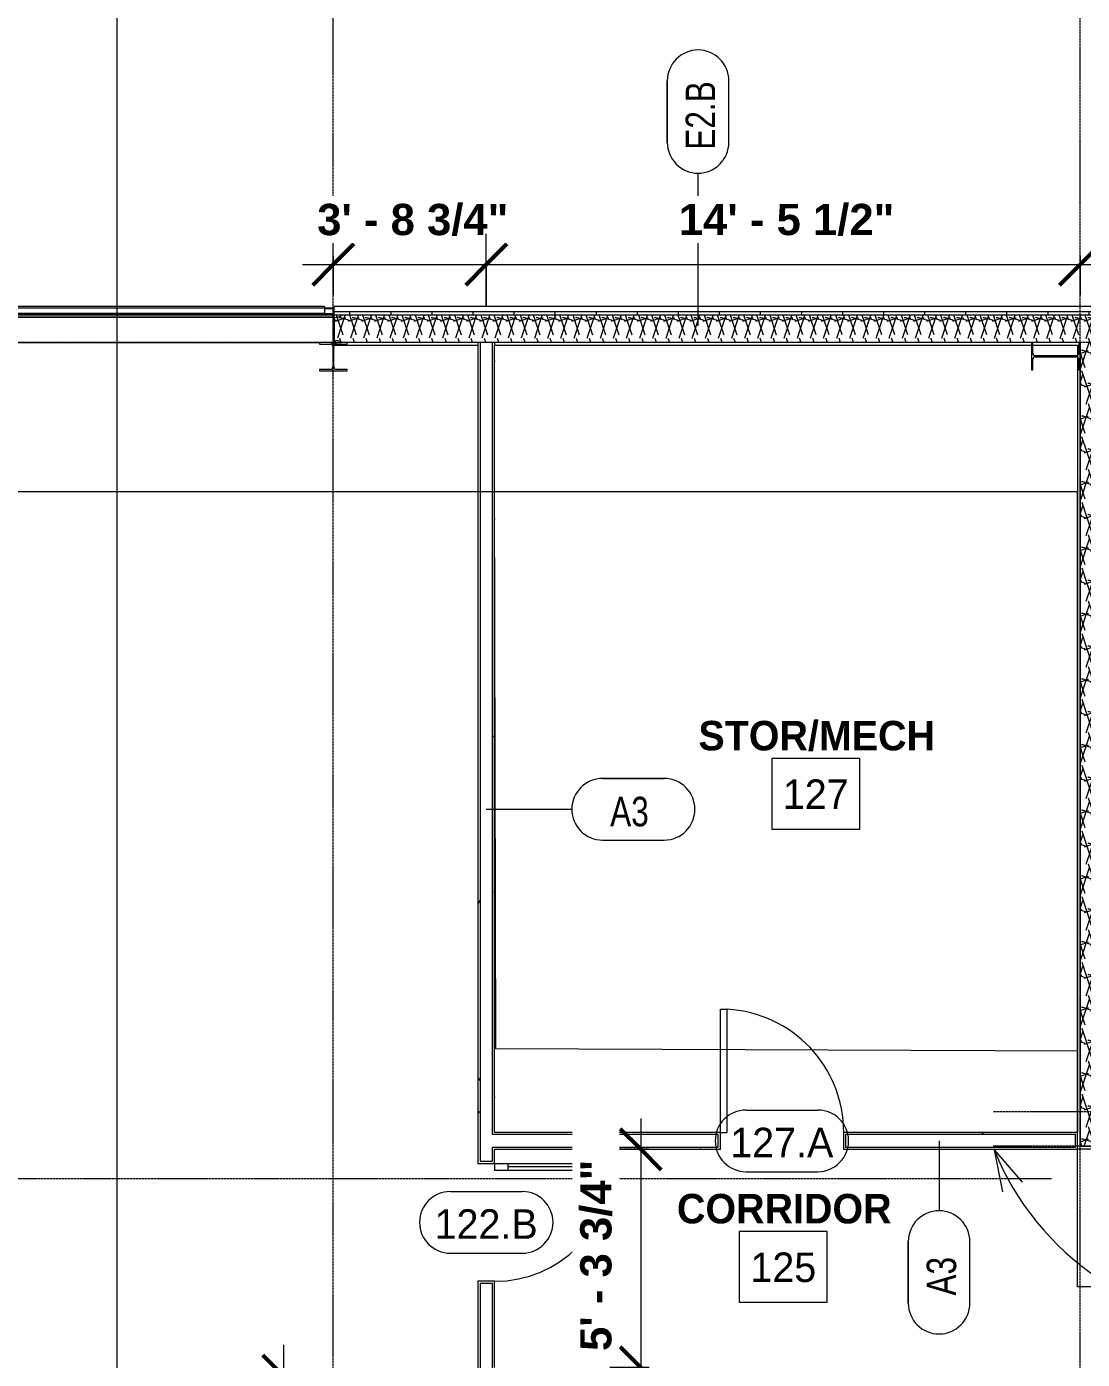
# Model space of a CAD drawing. Header units: inches. Extents: x 21592 to 24810, y -23179 to -20467.
# Drawn here: x 22465.5 to 22774, y -21196.6 to -20807.3 of the extents above; entities that cross this region are included whole.
import ezdxf

# ---------------------------------------------------------------- set-up
doc = ezdxf.new("R2010")
doc.units = ezdxf.units.IN
doc.header["$MEASUREMENT"] = 0
doc.linetypes.add('Grid Line 1_2_', pattern=[0.875, 0.5, -0.125, 0.125, -0.125])
for name, color, linetype, lineweight in [('A-ANNO-DIMS', 211, 'Continuous', 9), ('A-ANNO-DIMS-96', 211, 'Continuous', 9), ('A-AREA-IDEN', 2, 'Continuous', 9), ('A-DOOR', 31, 'Continuous', 20), ('A-DOOR-GLAZ', 31, 'Continuous', 30), ('A-DOOR-IDEN', 31, 'Continuous', 9), ('A-FLOR', 192, 'Continuous', 20), ('A-GLAZ-CWMG', 51, 'Continuous', 20), ('A-WALL', 113, 'Continuous', 20), ('A-WALL-IDEN', 211, 'Continuous', 9), ('A-WALL-PATT', 111, 'Continuous', 50), ('G-ANNO-SYMB', 111, 'Continuous', 9), ('G-ANNO-TEXT', 231, 'Continuous', 9), ('I-WALL', 2, 'Continuous', 20), ('L-SITE-WALL', 31, 'Continuous', 20), ('S-BEAM', 12, 'Continuous', 20), ('S-COLS', 52, 'Continuous', 20), ('S-GRID', 1, 'Continuous', 9)]:
    doc.layers.add(name, color=color, linetype=linetype, lineweight=lineweight)
doc.styles.add('Arial_B', font='arialbd.ttf', dxfattribs={"height": 9.132806})
doc.styles.add('Century Gothic', font='GOTHIC.TTF', dxfattribs={"height": 8.622671})
doc.styles.add('Century Gothic_1', font='GOTHIC.TTF', dxfattribs={"width": 0.8, "height": 8.622671})
doc.styles.add('Century Gothic_B', font='GOTHICB.TTF', dxfattribs={"height": 8.616719})
doc.dimstyles.new('OD_Dimension', dxfattribs={"dimscale": 12, "dimtxt": 9, "dimasz": 1, "dimexe": 0.75, "dimexo": 0.5, "dimgap": 0.5, "dimtad": 1, "dimdec": 3, "dimrnd": 0.125, "dimzin": 1, "dimdsep": 46, "dimlunit": 4, "dimtxsty": 'Arial_B', "dimblk1": 'OBLIQUE', "dimblk2": 'OBLIQUE', "dimsah": 1, "dimcen": 0.09, "dimdle": 0.75, "dimazin": 0, "dimtfac": 1, "dimtdec": 4, "dimtix": 1, "dimtmove": 0, "dimatfit": 3, "dimfxl": 1, "dimtvp": 1, "dimtfill": 1, "dimfrac": 2, "dimtolj": 1, "dimtzin": 0, "dimlwd": 13, "dimlwe": 13, "dimarcsym": 2})
doc.dimstyles.new('OD_Dimension_2', dxfattribs={"dimscale": 12, "dimtxt": 9, "dimasz": 1, "dimexe": 0.75, "dimexo": 0.5, "dimgap": 0.5, "dimtad": 1, "dimdec": 3, "dimrnd": 0.125, "dimzin": 1, "dimdsep": 46, "dimlunit": 4, "dimtxsty": 'Arial_B', "dimblk1": 'OBLIQUE', "dimblk2": 'OBLIQUE', "dimsah": 1, "dimcen": 0.09, "dimdle": 0.75, "dimazin": 0, "dimtfac": 1, "dimtdec": 4, "dimtix": 1, "dimtmove": 0, "dimatfit": 3, "dimfxl": 1, "dimtvp": 1, "dimtfill": 1, "dimfrac": 2, "dimtolj": 1, "dimtzin": 0, "dimlwd": 13, "dimlwe": 13, "dimarcsym": 2})
doc.dimstyles.new('OD_Dimension_3', dxfattribs={"dimscale": 12, "dimtxt": 9, "dimasz": 1, "dimexe": 0.75, "dimexo": 0.5, "dimgap": 0.5, "dimtad": 1, "dimdec": 3, "dimrnd": 0.125, "dimzin": 1, "dimdsep": 46, "dimlunit": 4, "dimtxsty": 'Arial_B', "dimblk1": 'OBLIQUE', "dimblk2": 'OBLIQUE', "dimsah": 1, "dimcen": 0.09, "dimdle": 0.75, "dimazin": 0, "dimtfac": 1, "dimtdec": 4, "dimtix": 1, "dimtmove": 0, "dimatfit": 3, "dimfxl": 1, "dimtvp": 1, "dimtfill": 1, "dimfrac": 2, "dimtolj": 1, "dimtzin": 0, "dimlwd": 13, "dimlwe": 13, "dimarcsym": 2})
pattern_1 = [(161.57, (0.48, 0.48), (-3.839953776, -1.544e-05), [0, -27.322, 3.034, 0]), (18.43, (-0.48, 0.48), (-3.839953776, 1.544e-05), [0, -27.322, 3.034, 0]), (108.43, (0.48, 0.48), (1.919622, -9.60052459), [9.106, -21.25]), (71.57, (-0.48, 0.48), (1.919622, 9.60052459), [9.106, -21.25])]
pattern_2 = [(45, (0, 0), (-9.503515, 9.503515), []), (45, (0, 14.4), (-9.503515, 9.503515), [])]
pattern_3 = [(0, (0, 0), (30.72, 7.68), [1.267, -21.773, 1.267, -21.773, -122.88]), (0, (0, 0), (30.72, 7.68), [-46.08, 1.267, -44.813, 1.267, -21.773, -53.76]), (0, (0, 0), (30.72, 7.68), [-115.2, 1.267, -14.093, 1.267, -37.133]), (120, (11.52, 3.84), (-22.0110751, 22.7643004), [1.267, -21.773, 1.267, -21.773, -122.88]), (120, (11.52, 3.84), (-22.0110751, 22.7643004), [-46.08, 1.267, -44.813, 1.267, -21.773, -53.76]), (120, (11.52, 3.84), (-22.0110751, 22.7643004), [-115.2, 1.267, -14.093, 1.267, -37.133]), (240, (15.36, 19.2), (-8.7089249, -30.4443004), [1.267, -21.773, 1.267, -21.773, -122.88]), (240, (15.36, 19.2), (-8.7089249, -30.4443004), [-46.08, 1.267, -44.813, 1.267, -21.773, -53.76]), (240, (15.36, 19.2), (-8.7089249, -30.4443004), [-115.2, 1.267, -14.093, 1.267, -37.133])]

# ---------------------------------------------------------------- blocks, each defined once
blk = doc.blocks.new('Struct_Xcel_Sports Complex_rvt-1-Enlarged First Floor Plan _West_')
at = {"layer": 'A-FLOR', "color": 43, "lineweight": 13}
for p, q in [((22602.62, -21105.85), (22602.27, -20941.82)), ((22772.64, -21106.56), (22602.62, -21105.85))]:
    blk.add_line(p, q, dxfattribs=at)
blk = doc.blocks.new('Single-Glass 1 - 2_  10 7_16_ x96_-1835913-Enlarged First Floor Plan _West_')
at = {"layer": 'A-DOOR', "color": 7}
for p, q in [((15.21875, -2.4375), (15.21875, -6.4375)), ((17.21875, -2.4375), (15.21875, -2.4375)), ((17.21875, -2.4375), (17.21875, -6.4375)), ((15.21875, -6.4375), (17.21875, -6.4375)), ((15.21875, -32.875), (15.21875, -36.875)), ((15.21875, -32.875), (17.21875, -32.875)), ((17.21875, -32.875), (17.21875, -36.875)), ((17.21875, -36.875), (15.21875, -36.875))]:
    blk.add_line(p, q, dxfattribs=at)
at = {"layer": 'A-DOOR', "color": 43, "lineweight": 13}
for p, q in [((15.21875, -6.4375), (15.21875, -32.875)), ((17.21875, -6.4375), (17.21875, -32.875))]:
    blk.add_line(p, q, dxfattribs=at)
blk.add_arc((17.21875, -2.4375), 34.4375, 180, 270, dxfattribs=at)
at = {"layer": 'A-DOOR-GLAZ', "color": 7, "lineweight": 20}
blk.add_line((16.21875, -32.875), (16.21875, -6.4375), dxfattribs=at)
blk = doc.blocks.new('Single-Flush - 36_ x 84_-1318909-Enlarged First Floor Plan _West_')
at = {"layer": 'A-DOOR', "color": 7}
for p, q in [((16, -2.44), (16, -38.45)), ((18, -2.44), (16, -2.44)), ((18, -2.44), (18, -38.45)), ((18, -38.45), (16, -38.45))]:
    blk.add_line(p, q, dxfattribs=at)
at = {"layer": 'A-DOOR', "color": 43, "lineweight": 13}
blk.add_arc((18, -2.44), 36.07, 180, 266.8211, dxfattribs=at)
blk = doc.blocks.new('Girt_Z - 8_D-1789509-Enlarged First Floor Plan _West_')
at = {"layer": 'S-BEAM', "color": 43, "lineweight": 13}
for p, q in [((22555.14, -20891.55), (22458.52, -20891.55)), ((22555.14, -20892.13), (22458.52, -20892.13)), ((22555.14, -20892.2), (22458.52, -20892.2)), ((22458.52, -20899.55), (22551.14, -20899.55))]:
    blk.add_line(p, q, dxfattribs=at)
blk = doc.blocks.new('Rectangular Mullion - Profile_Polycarbonate_Lower-1778976-Enlarged First Floor Plan _West_')
at = {"layer": 'A-GLAZ-CWMG', "color": 43, "lineweight": 13}
for p, q in [((22461.27, -20889.48), (22461.27, -20889.05)), ((22552.52, -20889.05), (22461.27, -20889.05)), ((22552.52, -20889.05), (22552.52, -20889.48)), ((22461.27, -20891.55), (22461.27, -20891.05)), ((22552.52, -20891.05), (22552.52, -20891.55))]:
    blk.add_line(p, q, dxfattribs=at)
at = {"layer": 'A-GLAZ-CWMG', "color": 10, "lineweight": 13}
for p, q in [((22461.27, -20891.05), (22461.27, -20889.48)), ((22552.52, -20889.48), (22461.27, -20889.48)), ((22552.52, -20889.48), (22552.52, -20891.05)), ((22552.52, -20891.05), (22461.27, -20891.05))]:
    blk.add_line(p, q, dxfattribs=at)
blk = doc.blocks.new('Door Tag - Door Tag-4658-Enlarged First Floor Plan _West_')
at = {"layer": 'A-DOOR-IDEN', "color": 153}
for p, q in [((-0.109375, 0.09375), (0.109375, 0.09375)), ((-0.109375, -0.09375), (0.109375, -0.09375))]:
    blk.add_line(p, q, dxfattribs=at)
for centre, start, end in [((-0.109375, 0), 90, 270), ((0.109375, 0), 270, 90)]:
    blk.add_arc(centre, 0.09375, start, end, dxfattribs=at)
blk = doc.blocks.new('DIMBLOCK8-Enlarged First Floor Plan _West_')
at = {"layer": 'A-ANNO-DIMS-96', "lineweight": 13}
for p, q in [((22540.55, -21192.37), (22540.55, -21385.05)), ((22593.84, -21201.37), (22531.55, -21201.37)), ((22540.55, -21201.37), (22593.84, -21201.37)), ((22543.04, -21385.05), (22531.55, -21385.05)), ((22540.55, -21385.05), (22543.04, -21385.05))]:
    blk.add_line(p, q, dxfattribs=at)
at = {"layer": 'A-ANNO-DIMS-96', "lineweight": 50}
for p, q in [((22540.55, -21201.37), (22534.55, -21195.37)), ((22540.55, -21201.37), (22546.55, -21207.37)), ((22540.55, -21385.05), (22534.55, -21379.05)), ((22540.55, -21385.05), (22546.55, -21391.05))]:
    blk.add_line(p, q, dxfattribs=at)
at = {"layer": 'A-ANNO-DIMS-96', "color": 0, "lineweight": 13, "insert": (22522.85, -21323.71), "char_height": 9.1328, "width": 73.2, "attachment_point": 1, "rotation": 90, "line_spacing_factor": 0.938532, "style": 'Arial_B', "bg_fill": 3, "box_fill_scale": 1.25, "bg_fill_color": 0, "bg_fill_transparency": 0}
blk.add_mtext('15\' - 3 5/8"', dxfattribs=at)
blk = doc.blocks.new('_Oblique')
at = {"color": 0, "linetype": 'ByBlock', "lineweight": -2}
blk.add_line((-0.5, -0.5), (0.5, 0.5), dxfattribs=at)
blk = doc.blocks.new('Wall Tag - 1_4_-1369832-Enlarged First Floor Plan _West_')
at = {"layer": 'A-WALL-IDEN', "color": 153}
for p, q in [((-0.0822, 0.0968), (0.1053, 0.0968)), ((0.1053, 0.0968), (-0.0822, 0.0968)), ((-0.0822, -0.0907), (0.1053, -0.0907)), ((-0.0822, -0.0907), (0.1053, -0.0907))]:
    blk.add_line(p, q, dxfattribs=at)
for centre, start, end in [((-0.0822, 0.0031), 90, 270), ((-0.0822, 0.0031), 90, 270), ((0.1053, 0.0031), 270, 90), ((0.1053, 0.0031), 270, 90)]:
    blk.add_arc(centre, 0.0937, start, end, dxfattribs=at)
blk = doc.blocks.new('DIMBLOCK21-Enlarged First Floor Plan _West_')
at = {"layer": 'A-ANNO-DIMS-96', "lineweight": 13}
for p, q in [((22644.98, -21126.18), (22644.98, -21207.93)), ((22647.47, -21135.18), (22635.98, -21135.18)), ((22644.98, -21135.18), (22647.47, -21135.18)), ((22647.47, -21198.93), (22635.98, -21198.93)), ((22644.98, -21198.93), (22647.47, -21198.93))]:
    blk.add_line(p, q, dxfattribs=at)
at = {"layer": 'A-ANNO-DIMS-96', "lineweight": 50}
for p, q in [((22644.98, -21135.18), (22638.98, -21129.18)), ((22644.98, -21135.18), (22650.98, -21141.18)), ((22644.98, -21198.93), (22638.98, -21192.93)), ((22644.98, -21198.93), (22650.98, -21204.93))]:
    blk.add_line(p, q, dxfattribs=at)
at = {"layer": 'A-ANNO-DIMS-96', "color": 0, "lineweight": 13, "insert": (22627.28, -21194.12), "char_height": 9.1328, "width": 64.9714, "attachment_point": 1, "rotation": 90, "line_spacing_factor": 0.938532, "style": 'Arial_B', "bg_fill": 3, "box_fill_scale": 1.25, "bg_fill_color": 0, "bg_fill_transparency": 0}
blk.add_mtext('5\' - 3 3/4"', dxfattribs=at)
blk = doc.blocks.new('DIMBLOCK24-Enlarged First Floor Plan _West_')
at = {"layer": 'A-ANNO-DIMS-96', "lineweight": 50}
for p, q in [((22555.14, -20876.73), (22561.14, -20870.73)), ((22599.84, -20876.73), (22605.84, -20870.73)), ((22555.14, -20876.73), (22549.14, -20882.73)), ((22599.84, -20876.73), (22593.84, -20882.73))]:
    blk.add_line(p, q, dxfattribs=at)
at = {"layer": 'A-ANNO-DIMS-96', "lineweight": 13}
for p, q in [((22599.84, -20888.68), (22599.84, -20867.73)), ((22555.14, -20874.24), (22555.14, -20885.73)), ((22555.14, -20876.73), (22555.14, -20874.24)), ((22546.14, -20876.73), (22599.84, -20876.73)), ((22599.84, -20876.73), (22599.84, -20888.68))]:
    blk.add_line(p, q, dxfattribs=at)
at = {"layer": 'A-ANNO-DIMS-96', "color": 0, "lineweight": 13, "insert": (22550.42, -20859.02), "char_height": 9.1328, "width": 64.9714, "attachment_point": 1, "line_spacing_factor": 0.938532, "style": 'Arial_B', "bg_fill": 3, "box_fill_scale": 1.25, "bg_fill_color": 0, "bg_fill_transparency": 0}
blk.add_mtext('3\' - 8 3/4"', dxfattribs=at)
blk = doc.blocks.new('DIMBLOCK25-Enlarged First Floor Plan _West_')
at = {"layer": 'A-ANNO-DIMS-96', "lineweight": 13}
for p, q in [((22599.84, -20888.68), (22599.84, -20867.73)), ((22773.39, -20874.24), (22773.39, -20885.73)), ((22773.39, -20876.73), (22773.39, -20874.24)), ((22599.84, -20876.73), (22782.39, -20876.73)), ((22599.84, -20876.73), (22599.84, -20888.68))]:
    blk.add_line(p, q, dxfattribs=at)
at = {"layer": 'A-ANNO-DIMS-96', "lineweight": 50}
for p, q in [((22599.84, -20876.73), (22605.84, -20870.73)), ((22773.39, -20876.73), (22779.39, -20870.73)), ((22599.84, -20876.73), (22593.84, -20882.73)), ((22773.39, -20876.73), (22767.39, -20882.73))]:
    blk.add_line(p, q, dxfattribs=at)
at = {"layer": 'A-ANNO-DIMS-96', "color": 0, "lineweight": 13, "insert": (22656.11, -20859.02), "char_height": 9.1328, "width": 73.2, "attachment_point": 1, "line_spacing_factor": 0.938532, "style": 'Arial_B', "bg_fill": 3, "box_fill_scale": 1.25, "bg_fill_color": 0, "bg_fill_transparency": 0}
blk.add_mtext('14\' - 5 1/2"', dxfattribs=at)

msp = doc.modelspace()

# ---------------------------------------------------------------- hatches: boundary and pattern name
at = {"layer": 'A-WALL-PATT', "lineweight": 9}
h = msp.add_hatch(dxfattribs=at)
h.set_pattern_fill('FP_10', color=8, style=0, pattern_type=2)
h.set_pattern_definition([(0, (0, 0), (0, 12), []), (90, (0, 0), (-12, 7e-16), [])])
h.paths.add_polyline_path([(22555.2652, -20891.5528), (22782.3902, -20891.5528), (22782.3902, -20890.5528), (22555.2652, -20890.5528)], flags=0)
h = msp.add_hatch(dxfattribs=at)
h.set_pattern_fill('FP_7', color=8, style=0, pattern_type=2)
h.set_pattern_definition(pattern_1)
h.paths.add_polyline_path([(22555.2652, -20899.5528), (22781.3902, -20899.5528), (22781.3902, -20891.5528), (22555.2652, -20891.5528), (22555.2652, -20893.9841)], flags=0)
h = msp.add_hatch(dxfattribs=at)
h.set_pattern_fill('FP_11', color=8, style=0, pattern_type=2)
h.set_pattern_definition(pattern_3)
h.paths.add_polyline_path([(22597.4, -21459.1778), (22598.025, -21459.1778), (22598.025, -21174.3966), (22599.8375, -21174.3966), (22599.8375, -21173.7716), (22597.4, -21173.7716), (22597.4, -21454.4278)], flags=0)
h.paths.add_polyline_path([(22599.8375, -21139.3341), (22599.8375, -21138.7091), (22598.025, -21138.7091), (22598.025, -20899.5528), (22597.4, -20899.5528), (22597.4, -21139.3341)], flags=0)
h = msp.add_hatch(dxfattribs=at)
h.set_pattern_fill('FP_11', color=8, style=0, pattern_type=2)
h.set_pattern_definition(pattern_3)
h.paths.add_polyline_path([(22602.275, -21454.4278), (22602.275, -21203.1778), (22601.65, -21203.1778), (22601.65, -21454.4278)], flags=0)
h.paths.add_polyline_path([(22602.275, -21199.5528), (22602.275, -21173.7716), (22599.8375, -21173.7716), (22599.8375, -21174.3966), (22601.65, -21174.3966), (22601.65, -21199.5528)], flags=0)
h.paths.add_polyline_path([(22599.8375, -21139.3341), (22602.275, -21139.3341), (22602.275, -21134.5528), (22601.65, -21134.5528), (22601.65, -21138.7091), (22599.8375, -21138.7091)], flags=0)
h.paths.add_polyline_path([(22601.65, -21130.9278), (22602.275, -21130.9278), (22602.275, -20899.5528), (22601.65, -20899.5528), (22601.65, -21097.329)], flags=0)
h = msp.add_hatch(dxfattribs=at)
h.set_pattern_fill('FP_7', color=8, style=0, pattern_type=2)
h.set_pattern_definition(pattern_1)
h.paths.add_polyline_path([(22781.3902, -21134.3028), (22781.3902, -20899.5528), (22773.3902, -20899.5528), (22773.3902, -21134.3028), (22774.2766, -21134.3028)], flags=0)
h = msp.add_hatch(dxfattribs=at)
h.set_pattern_fill('FP_11', color=8, style=0, pattern_type=2)
h.set_pattern_definition(pattern_3)
h.paths.add_polyline_path([(22704.8639, -21132.7403), (22704.8639, -21130.9278), (22772.6402, -21130.9278), (22772.6402, -21130.3028), (22704.2389, -21130.3028), (22704.2389, -21132.7403)], flags=0)
h.paths.add_polyline_path([(22667.6139, -21132.7403), (22668.2389, -21132.7403), (22668.2389, -21130.3028), (22602.275, -21130.3028), (22602.275, -21130.9278), (22667.6139, -21130.9278)], flags=0)
h = msp.add_hatch(dxfattribs=at)
h.set_pattern_fill('FP_11', color=8, style=0, pattern_type=2)
h.set_pattern_definition(pattern_3)
h.paths.add_polyline_path([(22704.2389, -21135.1778), (22772.6402, -21135.1778), (22772.6402, -21130.9278), (22772.0152, -21130.9278), (22772.0152, -21134.5528), (22704.8639, -21134.5528), (22704.8639, -21132.7403), (22704.2389, -21132.7403)], flags=0)
h.paths.add_polyline_path([(22602.275, -21135.1778), (22668.2389, -21135.1778), (22668.2389, -21132.7403), (22667.6139, -21132.7403), (22667.6139, -21134.5528), (22602.275, -21134.5528)], flags=0)
at = {"layer": 'S-COLS', "lineweight": 9}
h = msp.add_hatch(dxfattribs=at)
h.set_pattern_fill('FP_6', color=8, style=0, pattern_type=2)
h.set_pattern_definition(pattern_2)
h.paths.add_polyline_path([(22555.1402, -20899.5528), (22557.4802, -20899.5528), (22557.366, -20899.277), (22557.0902, -20899.1628), (22555.4432, -20898.902), (22555.4432, -20892.2037), (22557.0902, -20891.9428), (22557.366, -20891.8286), (22557.4802, -20891.5528), (22555.1402, -20891.5528), (22555.1402, -20893.9841)], flags=0)
h = msp.add_hatch(dxfattribs=at)
h.set_pattern_fill('FP_6', color=8, style=0, pattern_type=2)
h.set_pattern_definition(pattern_2)
h.paths.add_polyline_path([(22559.1402, -20907.8028), (22559.1402, -20907.3692), (22555.9762, -20907.3692), (22555.4873, -20907.1667), (22555.2848, -20906.6778), (22555.2848, -20900.6778), (22555.4873, -20900.1889), (22555.9762, -20899.9864), (22559.1402, -20899.9864), (22559.1402, -20899.5528), (22551.1402, -20899.5528), (22551.1402, -20899.9864), (22554.3043, -20899.9864), (22554.7932, -20900.1889), (22554.9957, -20900.6778), (22554.9957, -20906.6778), (22554.7932, -20907.1667), (22554.3043, -20907.3692), (22551.1402, -20907.3692), (22551.1402, -20907.8028)], flags=0)
h = msp.add_hatch(dxfattribs=at)
h.set_pattern_fill('FP_6', color=8, style=0, pattern_type=2)
h.set_pattern_definition(pattern_2)
h.paths.add_polyline_path([(22759.5738, -20907.5528), (22759.5738, -20904.3887), (22759.7763, -20903.8998), (22760.2652, -20903.6973), (22772.2652, -20903.6973), (22772.7541, -20903.8998), (22772.9566, -20904.3887), (22772.9566, -20907.5528), (22773.3902, -20907.5528), (22773.3902, -20899.5528), (22772.9566, -20899.5528), (22772.9566, -20902.7169), (22772.7541, -20903.2058), (22772.2652, -20903.4083), (22760.2652, -20903.4083), (22759.7763, -20903.2058), (22759.5738, -20902.7169), (22759.5738, -20899.5528), (22759.1402, -20899.5528), (22759.1402, -20907.5528)], flags=0)

# ---------------------------------------------------------------- linework, layer by layer
at = {"layer": 'A-AREA-IDEN', "flags": 128}
for points in [[(22683.2621, -21021.0823), (22683.2621, -21041.6538), (22708.9721, -21041.6538), (22708.9721, -21021.0823)], [(22673.7846, -21159.2612), (22673.7846, -21179.8326), (22699.4946, -21179.8326), (22699.4946, -21159.2612)]]:
    msp.add_lwpolyline(points, close=True, dxfattribs=at)
at = {"layer": 'A-WALL', "color": 7}
for p, q in [((22555.2027, -20889.478), (22458.5777, -20889.478)), ((22555.2027, -20891.0528), (22555.2027, -20889.478)), ((22783.8902, -20889.0528), (22555.2652, -20889.0528)), ((22555.2652, -20889.0528), (22555.2652, -20900.3028)), ((22458.5777, -20891.0528), (22555.2027, -20891.0528)), ((22782.3902, -20890.5528), (22555.2652, -20890.5528)), ((22781.3902, -20891.5528), (22555.2652, -20891.5528)), ((22773.3902, -20899.5528), (22555.2652, -20899.5528)), ((22555.2652, -20900.3028), (22597.4, -20900.3028)), ((22597.4, -20899.5528), (22597.4, -20900.3028)), ((22598.025, -20899.5528), (22598.025, -21138.7091)), ((22601.65, -21130.9278), (22601.65, -20899.5528)), ((22602.275, -20899.5528), (22602.275, -20900.3028)), ((22602.275, -20900.3028), (22772.6402, -20900.3028)), ((22772.6402, -20900.3028), (22772.6402, -21130.3028)), ((22773.3902, -20899.5528), (22773.3902, -21134.3028)), ((22667.6139, -21130.9278), (22601.65, -21130.9278)), ((22667.6139, -21134.5528), (22667.6139, -21130.9278)), ((22704.8639, -21130.9278), (22704.8639, -21134.5528)), ((22772.0152, -21130.9278), (22704.8639, -21130.9278)), ((22772.0152, -21134.5528), (22772.0152, -21130.9278)), ((22601.65, -21138.7091), (22601.65, -21134.5528)), ((22601.65, -21134.5528), (22667.6139, -21134.5528)), ((22704.8639, -21134.5528), (22772.0152, -21134.5528)), ((22772.6402, -21135.0528), (22847.7652, -21135.0528)), ((22773.3902, -21134.3028), (22847.0152, -21134.3028)), ((22598.025, -21138.7091), (22601.65, -21138.7091)), ((22601.65, -21174.3966), (22598.025, -21174.3966)), ((22598.025, -21174.3966), (22598.025, -21459.1778)), ((22601.65, -21199.5528), (22601.65, -21174.3966))]:
    msp.add_line(p, q, dxfattribs=at)
at = {"layer": 'A-WALL-IDEN', "color": 153}
for p, q in [((22661.7421, -20894.6778), (22661.7421, -20850.0731)), ((22599.8375, -21035.8795), (22624.8183, -21035.8795)), ((22732.1675, -21132.7403), (22732.1675, -21153.162))]:
    msp.add_line(p, q, dxfattribs=at)
at = {"layer": 'G-ANNO-SYMB'}
for p, q in [((22491.854, -20695.6113), (22491.854, -23040.6554)), ((22772.6363, -20943.1271), (22005.4867, -20943.1271)), ((22772.6363, -21175.3457), (22772.6363, -20943.1271)), ((24579.5754, -21175.3457), (22772.6363, -21175.3457))]:
    msp.add_line(p, q, dxfattribs=at)
at = {"layer": 'G-ANNO-TEXT', "color": 137}
for q in [(22756.4589, -21144.7618), (22750.6861, -21147.5954)]:
    msp.add_line((22748.285, -21135.4063), q, dxfattribs=at)
msp.add_arc((22824.1373, -21104.8589), 81.7723, 201.935744, 270, dxfattribs=at)
at = {"layer": 'I-WALL', "color": 7}
for p, q in [((22597.4, -20900.3028), (22597.4, -21139.3341)), ((22602.275, -21130.3028), (22602.275, -20900.3028)), ((22668.2389, -21130.3028), (22602.275, -21130.3028)), ((22668.2389, -21135.1778), (22668.2389, -21130.3028)), ((22772.6402, -21130.3028), (22704.2389, -21130.3028)), ((22704.2389, -21130.3028), (22704.2389, -21135.1778)), ((22772.6402, -21135.1778), (22772.6402, -21130.3028)), ((22602.275, -21139.3341), (22602.275, -21135.1778)), ((22602.275, -21135.1778), (22668.2389, -21135.1778)), ((22704.2389, -21135.1778), (22772.6402, -21135.1778)), ((22597.4, -21139.3341), (22602.275, -21139.3341)), ((22597.4, -21173.7716), (22597.4, -21460.4278)), ((22602.275, -21173.7716), (22597.4, -21173.7716)), ((22602.275, -21198.9278), (22602.275, -21173.7716))]:
    msp.add_line(p, q, dxfattribs=at)
at = {"layer": 'L-SITE-WALL', "color": 10, "lineweight": 13}
msp.add_line((22552.5152, -20889.5528), (22555.2652, -20889.5528), dxfattribs=at)
at = {"layer": 'S-COLS', "color": 7}
for p, q in [((22557.4802, -20891.5528), (22555.1402, -20891.5528)), ((22555.1402, -20891.5528), (22555.1402, -20899.5528)), ((22555.4432, -20892.2037), (22557.0902, -20891.9428)), ((22555.4432, -20898.902), (22555.4432, -20892.2037)), ((22559.1402, -20899.5528), (22551.1402, -20899.5528)), ((22551.1402, -20899.5528), (22551.1402, -20899.9864)), ((22551.1402, -20899.9864), (22554.3043, -20899.9864)), ((22554.9957, -20900.6778), (22554.9957, -20906.6778)), ((22555.1402, -20899.5528), (22557.4802, -20899.5528)), ((22555.2848, -20906.6778), (22555.2848, -20900.6778)), ((22557.0902, -20899.1628), (22555.4432, -20898.902)), ((22555.9762, -20899.9864), (22559.1402, -20899.9864)), ((22559.1402, -20899.9864), (22559.1402, -20899.5528)), ((22759.5738, -20899.5528), (22759.1402, -20899.5528)), ((22759.1402, -20899.5528), (22759.1402, -20907.5528)), ((22759.5738, -20902.7169), (22759.5738, -20899.5528)), ((22773.3902, -20899.5528), (22772.9566, -20899.5528)), ((22772.9566, -20899.5528), (22772.9566, -20902.7169)), ((22773.3902, -20907.5528), (22773.3902, -20899.5528)), ((22759.5738, -20907.5528), (22759.5738, -20904.3887)), ((22772.2652, -20903.4083), (22760.2652, -20903.4083)), ((22760.2652, -20903.6973), (22772.2652, -20903.6973)), ((22772.9566, -20904.3887), (22772.9566, -20907.5528)), ((22554.3043, -20907.3692), (22551.1402, -20907.3692)), ((22551.1402, -20907.3692), (22551.1402, -20907.8028)), ((22551.1402, -20907.8028), (22559.1402, -20907.8028)), ((22559.1402, -20907.3692), (22555.9762, -20907.3692)), ((22559.1402, -20907.8028), (22559.1402, -20907.3692)), ((22759.1402, -20907.5528), (22759.5738, -20907.5528)), ((22772.9566, -20907.5528), (22773.3902, -20907.5528))]:
    msp.add_line(p, q, dxfattribs=at)
for centre, radius, start, end in [((22557.0902, -20891.5528), 0.39, 270, 0), ((22554.3043, -20900.6778), 0.6914, 0, 90), ((22555.9762, -20900.6778), 0.6914, 90, 180), ((22557.0902, -20899.5528), 0.39, 0, 90), ((22760.2652, -20902.7169), 0.6914, 180, 270), ((22760.2652, -20904.3887), 0.6914, 90, 180), ((22772.2652, -20902.7169), 0.6914, 270, 0), ((22772.2652, -20904.3887), 0.6914, 0, 90), ((22554.3043, -20906.6778), 0.6914, 270, 0), ((22555.9762, -20906.6778), 0.6914, 180, 270)]:
    msp.add_arc(centre, radius, start, end, dxfattribs=at)
at = {"layer": 'S-GRID', "linetype": 'Grid Line 1_2_'}
for p, q in [((22555.1402, -22972.8509), (22555.1402, -20633.3741)), ((22773.3902, -22389.5762), (22773.3902, -20713.1265)), ((22871.8519, -20891.5528), (21705.561, -20891.5528)), ((22871.8519, -20899.5528), (21657.561, -20899.5528)), ((24694.7891, -21124.3028), (22748.0152, -21124.3028)), ((24742.7891, -21134.3028), (22748.0152, -21134.3028)), ((22765.0122, -21143.8028), (21657.561, -21143.8028))]:
    msp.add_line(p, q, dxfattribs=at)

# ---------------------------------------------------------------- block references
at = {"layer": 'A-DOOR', "color": 250, "lineweight": 13}
for name, p, rotation in [('Single-Flush - 36_ x 84_-1318909-Enlarged First Floor Plan _West_', (22686.2389, -21132.7403), 180), ('Single-Glass 1 - 2_  10 7_16_ x96_-1835913-Enlarged First Floor Plan _West_', (22599.8375, -21156.5528), 89.99999999999959)]:
    msp.add_blockref(name, p, dxfattribs=dict(at, rotation=rotation))
at = {"layer": 'A-DOOR-IDEN', "color": 153, "xscale": 95.99999999999994, "yscale": 95.99999999999994, "zscale": 95.99999999999994}
for p in [(22686.2389, -21132.7403), (22599.8375, -21156.5528)]:
    msp.add_blockref('Door Tag - Door Tag-4658-Enlarged First Floor Plan _West_', p, dxfattribs=at)
at = {"layer": 'A-GLAZ-CWMG', "color": 43, "lineweight": 13}
msp.add_blockref('Rectangular Mullion - Profile_Polycarbonate_Lower-1778976-Enlarged First Floor Plan _West_', (0, 0), dxfattribs=at)
at = {"layer": 'A-WALL-IDEN', "color": 153, "xscale": 95.99999999999994, "yscale": 95.99999999999994, "zscale": 95.99999999999994, "rotation": 89.99999999999991}
for p in [(22662.0358, -20833.1778), (22732.4612, -21172.2666)]:
    msp.add_blockref('Wall Tag - 1_4_-1369832-Enlarged First Floor Plan _West_', p, dxfattribs=at)
at = {"layer": 'A-WALL-IDEN', "color": 153, "xscale": 95.99999999999994, "yscale": 95.99999999999994, "zscale": 95.99999999999994}
msp.add_blockref('Wall Tag - 1_4_-1369832-Enlarged First Floor Plan _West_', (22641.7137, -21036.1732), dxfattribs=at)
at = {"layer": 'S-BEAM', "color": 43, "lineweight": 13}
msp.add_blockref('Girt_Z - 8_D-1789509-Enlarged First Floor Plan _West_', (0, 0), dxfattribs=at)

# ---------------------------------------------------------------- texts
at = {"layer": 'A-AREA-IDEN', "attachment_point": 2}
for s, insert, char_height, width, line_spacing_factor, style in [('STOR/MECH', (22696.4032, -21010.0585), 8.61672, 81.864, 0.984796, 'Century Gothic_B'), ('127', (22696.1171, -21027.174), 8.62267, 23.652, 0.984117, 'Century Gothic'), ('CORRIDOR', (22686.9257, -21148.2373), 8.61672, 74.412, 0.984796, 'Century Gothic_B'), ('125', (22686.6396, -21165.3528), 8.62267, 23.652, 0.984117, 'Century Gothic')]:
    msp.add_mtext(s, dxfattribs=dict(at, insert=insert, char_height=char_height, width=width, line_spacing_factor=line_spacing_factor, style=style))
at = {"layer": 'A-DOOR-IDEN', "char_height": 8.62267, "attachment_point": 2, "line_spacing_factor": 0.984117, "style": 'Century Gothic'}
for s, insert, width in [('127.A', (22686.1975, -21128.909), 38.124), ('122.B', (22599.7962, -21152.7215), 35.64)]:
    msp.add_mtext(s, dxfattribs=dict(at, insert=insert, width=width))

# ---------------------------------------------------------------- next in the draw order: texts
at = {"layer": 'A-WALL-IDEN', "char_height": 8.62267, "attachment_point": 2, "rotation": 90, "line_spacing_factor": 0.984117, "style": 'Century Gothic_1', "bg_fill": 3, "box_fill_scale": 1.25, "bg_fill_color": 0, "bg_fill_transparency": 0}
for s, insert, width in [('E2.B', (22658.1015, -20833.2067), 21.924), ('A3', (22728.5268, -21172.2955), 14.58)]:
    msp.add_mtext(s, dxfattribs=dict(at, insert=insert, width=width))
at = {"layer": 'A-WALL-IDEN', "insert": (22641.6848, -21032.2389), "char_height": 8.62267, "width": 14.58, "attachment_point": 2, "line_spacing_factor": 0.984117, "style": 'Century Gothic_1', "bg_fill": 3, "box_fill_scale": 1.25, "bg_fill_color": 0, "bg_fill_transparency": 0}
msp.add_mtext('A3', dxfattribs=at)

# ---------------------------------------------------------------- next in the draw order: dimensions: what is measured, and where the dimension line sits
at = {"layer": 'A-ANNO-DIMS', "lineweight": 13}
dim = msp.add_linear_dim(base=(22599.8375, -20876.7275), p1=(22555.1402, -20868.2423), p2=(22599.8375, -20894.6778), dimstyle='OD_Dimension_3', override={"dimpost": '<>', "dimfxl": 51.929602}, dxfattribs=at)
dim.commit()
dim.dimension.update_dxf_attribs({"geometry": 'DIMBLOCK24-Enlarged First Floor Plan _West_', "text_midpoint": (22577.4889, -20866.0023)})
for base, p1, p2, dimstyle, override, picture, middle in [((22644.9813, -21198.9278), (22653.4666, -21135.1778), (22653.4666, -21198.9278), 'OD_Dimension', {"dimpost": '<>', "dimfxl": 63.75}, 'DIMBLOCK21-Enlarged First Floor Plan _West_', (22634.2592, -21167.0528)), ((22540.5516034915, -21385.0528103972), (22599.8374909767, -21201.365310398), (22549.0368848658, -21385.0528103972), 'OD_Dimension_2', {"dimpost": '<>', "dimfxl": 190.582788}, 'DIMBLOCK8-Enlarged First Floor Plan _West_', (22529.8263420642, -21293.2090603976))]:
    dim = msp.add_linear_dim(base=base, p1=p1, p2=p2, angle=90, dimstyle=dimstyle, override=override, dxfattribs=at)
    dim.commit()
    dim.dimension.update_dxf_attribs({"geometry": picture, "text_midpoint": middle})

# ---------------------------------------------------------------- next in the draw order: block references
at = {"lineweight": 5}
msp.add_blockref('Struct_Xcel_Sports Complex_rvt-1-Enlarged First Floor Plan _West_', (0, 0), dxfattribs=at)

# ---------------------------------------------------------------- next in the draw order: dimensions: what is measured, and where the dimension line sits
at = {"layer": 'A-ANNO-DIMS', "lineweight": 13}
dim = msp.add_linear_dim(base=(22773.3902, -20876.7275), p1=(22599.8375, -20894.6778), p2=(22773.3902, -20868.2423), dimstyle='OD_Dimension_2', override={"dimpost": '<>', "dimfxl": 175.55452}, dxfattribs=at)
dim.commit()
dim.dimension.update_dxf_attribs({"geometry": 'DIMBLOCK25-Enlarged First Floor Plan _West_', "text_midpoint": (22686.6139, -20866.0054)})

doc.saveas('drawing.dxf')
